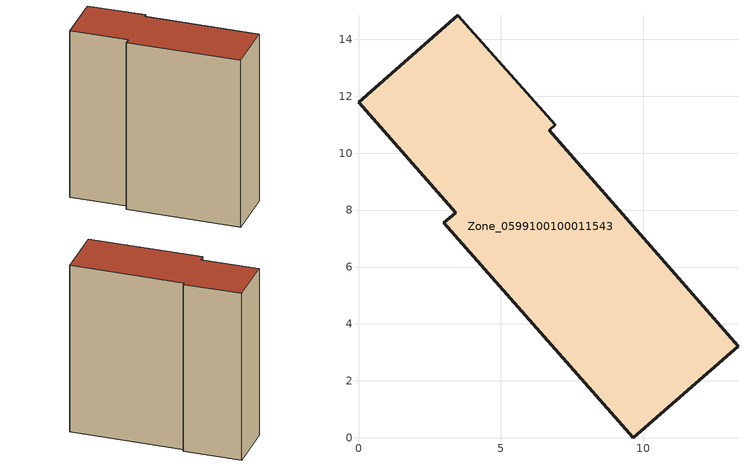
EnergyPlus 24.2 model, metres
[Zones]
Zone_0599100100011543
 floor ground (C_G): 3.41,7.91 0,11.79 3.5,14.85 6.92,11 6.7,10.81 13.33,3.22 9.66,0 3,7.55 z3.83
 wall outside (C_F): 6.92,11 3.5,14.85 0,11.79 3.41,7.91 3,7.55 9.66,0 13.33,3.22 6.7,10.81 6.92,11 z3.83:19.59
 roof outside (C_R): 3,7.55 9.66,0 13.33,3.22 6.7,10.81 6.92,11 3.5,14.85 0,11.79 3.41,7.91 z19.59
[BUILDING]
Pand.0599100100011543: North Axis=0; Terrain=City; Loads Convergence Tolerance Value=0.04; Temperature Convergence Tolerance Value=0.4; Solar Distribution=FullExterior; Maximum Number of Warmup Days=25; Minimum Number of Warmup Days=1
[Site:Location]
Rotterdam.The.Hague.AP_ZH_NLD Design_Conditions: Latitude=51.96; Longitude=4.45; Time Zone=1; Elevation=-4.5
[SITE:GROUNDTEMPERATURE:BUILDINGSURFACE]
18, 18, 18, 18, 18, 18, 18, 18, 18, 18, 18, 18
[MATERIAL] Thermal Absorptance=0.9; Solar Absorptance=0.7; Visible Absorptance=0.7
Name | Roughness | Thickness | Conductivity | Density | Specific Heat
G.TI.2015-2018 | MediumSmooth | 0.15 | 0.0428571 | 540 | 1210
F.TI.2015-2018 | Rough | 0.3 | 0.0666667 | 1920 | 840
R.TI.2015-2018 | MediumRough | 0.2 | 0.0333333 | 1500 | 1000
[CONSTRUCTION]
C_G: G.TI.2015-2018
C_F: F.TI.2015-2018
C_R: R.TI.2015-2018
[ZONE]
Zone_0599100100011543: Type=1; Multiplier=1; Ceiling Height=Autocalculate; Volume=Autocalculate; Floor Area=autocalculate; Part of Total Floor Area=Yes
[ZONEINFILTRATION:DESIGNFLOWRATE]
Infil_Zone_0599100100011543: Zone or ZoneList or Space or SpaceList=Zone_0599100100011543; Schedule=AlwaysOn; Design Flow Rate Calculation Method=Flow/Area; Flow Rate per Floor Area=0.0015; Constant Term Coefficient=1; Temperature Term Coefficient=0; Velocity Term Coefficient=0; Velocity Squared Term Coefficient=0
[HVACTEMPLATE:ZONE:IDEALLOADSAIRSYSTEM]
Zone_0599100100011543: Maximum Heating Supply Air Temperature=50; Minimum Cooling Supply Air Temperature=13; Maximum Heating Supply Air Humidity Ratio=0.0156; Minimum Cooling Supply Air Humidity Ratio=0.0077; Heating Limit=NoLimit; Cooling Limit=NoLimit; Dehumidification Control Type=ConstantSensibleHeatRatio; Cooling Sensible Heat Ratio=0.7; Dehumidification Setpoint=60; Humidification Control Type=None; Humidification Setpoint=30; Outdoor Air Method=None; Outdoor Air Flow Rate per Person=0.00944; Outdoor Air Flow Rate per Zone Floor Area=0; Outdoor Air Flow Rate per Zone=0; Demand Controlled Ventilation Type=None; Outdoor Air Economizer Type=NoEconomizer; Heat Recovery Type=None; Sensible Heat Recovery Effectiveness=0.7; Latent Heat Recovery Effectiveness=0.65
[ZONECONTROL:THERMOSTAT]
ThermostatControl_Zone_0599100100011543: Zone or ZoneList=Zone_0599100100011543; Control Type Schedule=DualSetpointControlType; Control 1=Thermostat_Zone_0599100100011543; Temperature Difference Between Cutout And Setpoint=0
[THERMOSTATSETPOINT:DUALSETPOINT]
Thermostat_Zone_0599100100011543: Heating Setpoint Temperature Schedule=HeatingSetpoint_Zone_0599100100011543; Cooling Setpoint Temperature Schedule=CoolingSetpoint_Zone_0599100100011543
[SCHEDULE:COMPACT]
HeatingSetpoint_Zone_0599100100011543: Through: 12/31, For: AllDays, Until: 24:00, 21
CoolingSetpoint_Zone_0599100100011543: Through: 12/31, For: AllDays, Until: 24:00, 24
DualSetpointControlType: Through: 12/31, For: AllDays, Until: 24:00, 4
AlwaysOn: Through: 12/31, For: AllDays, Until: 24:00, 1
